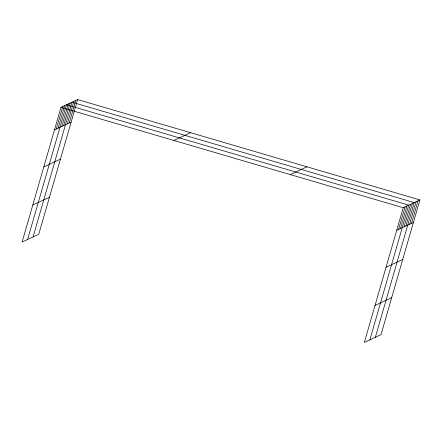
<?xml version="1.0" encoding="UTF-8"?>
<svg xmlns="http://www.w3.org/2000/svg" width="442" height="442" viewBox="0 0 442 442"><rect width="100%" height="100%" fill="white"/><g stroke="black" fill="none" stroke-linecap="round" stroke-linejoin="round"><path stroke-width="0.66" d="M77.643 99.566L60.985 107.345L22.1 242.061L38.758 234.282L77.643 99.566L419.9 199.939L381.015 334.655L364.357 342.434L403.242 207.718L419.9 199.939M56.311 129.025L62.814 106.489M58.145 128.174L64.648 105.632M27.597 239.492L66.482 104.776L408.739 205.149L369.855 339.865M61.808 126.462L68.317 103.92M63.642 125.605L70.145 103.069M33.095 236.929L71.98 102.212L414.237 202.585L375.352 337.301M67.361 123.87L73.869 101.329M69.25 122.986L75.753 100.45M398.568 229.398L405.071 206.862M400.402 228.542L406.905 206.005M404.065 226.834L410.568 204.292M405.9 225.978L412.403 203.442M409.618 224.243L416.126 201.701M411.508 223.359L418.01 200.823M54.476 129.882L71.14 122.108M43.791 166.899L60.455 159.126M32.785 205.044L49.443 197.265M173.927 140.468L190.59 132.688M290.295 174.596L306.952 166.816M396.734 230.254L413.397 222.481M386.048 267.272L402.712 259.498M375.043 305.416L391.7 297.637M60.985 107.345L403.242 207.718"/></g></svg>
